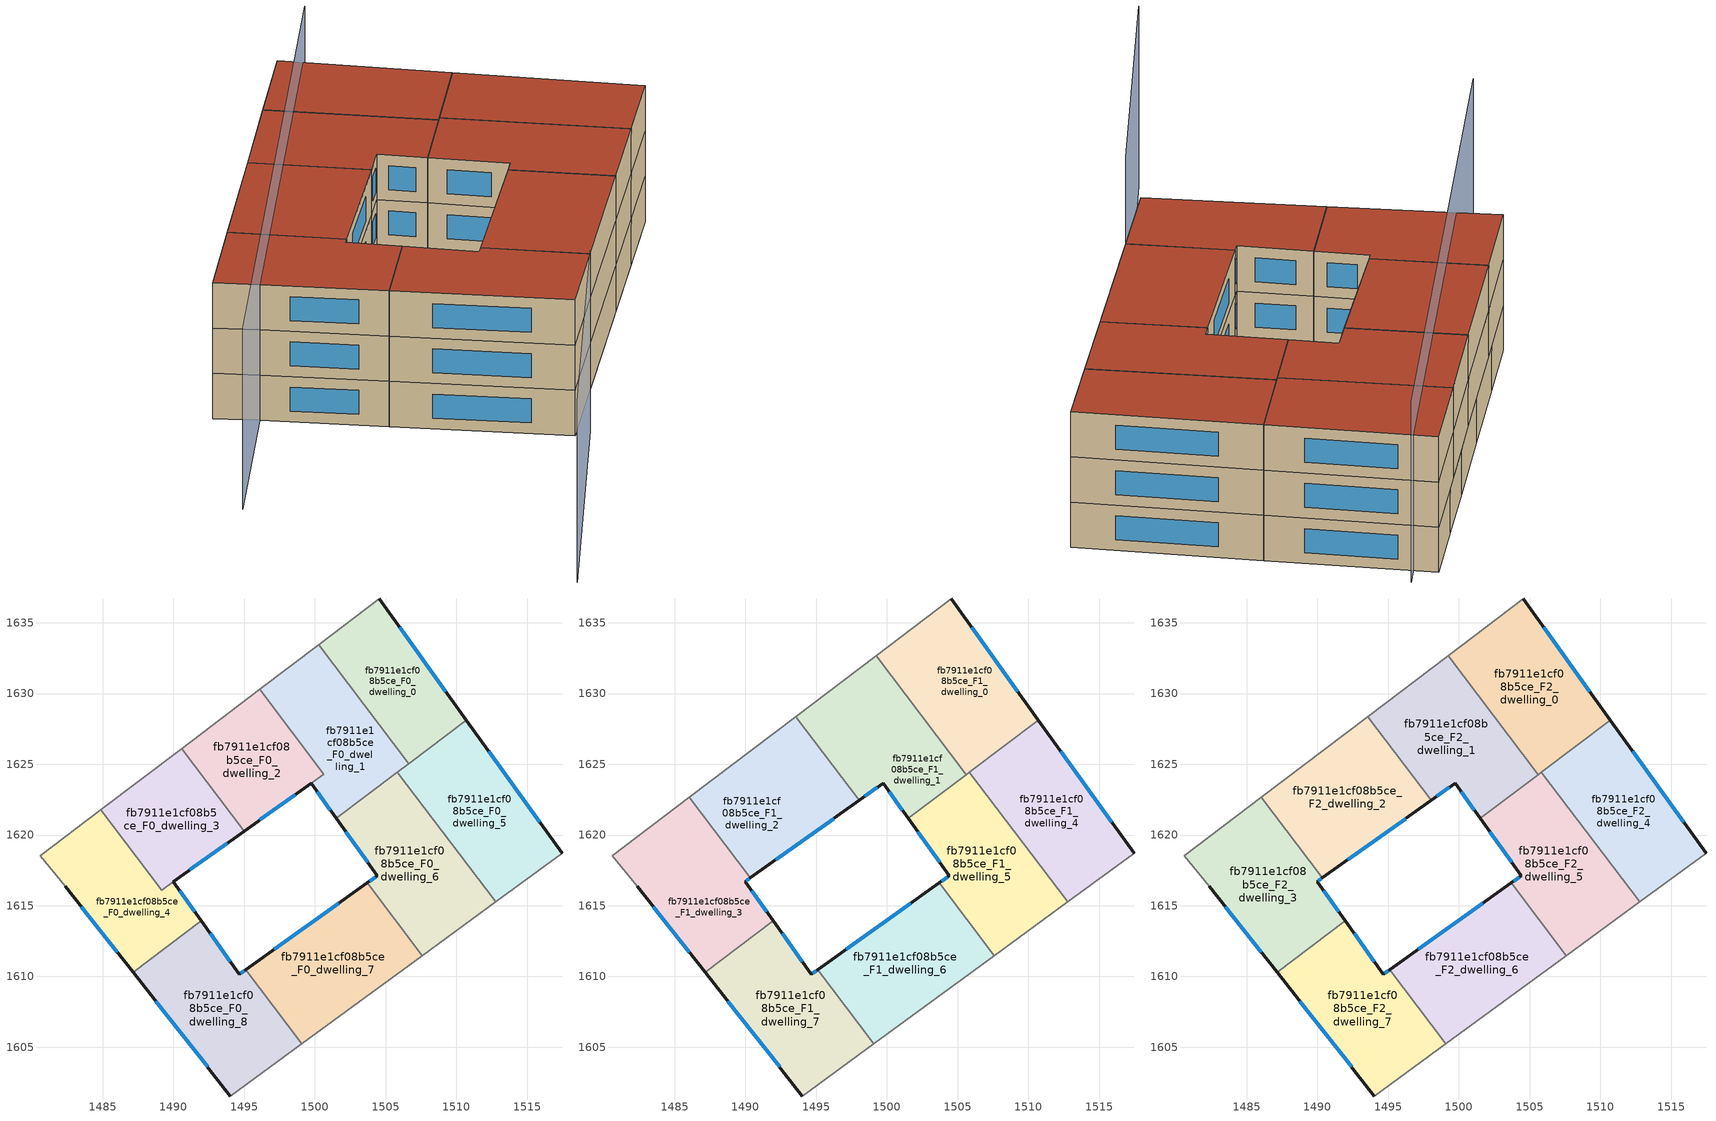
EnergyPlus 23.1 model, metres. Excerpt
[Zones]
fb7911e1cf08b5ce_F0_dwelling_0
 floor ground (EU_floor_Construction): 1504.54,1636.69 1510.7,1628.12 1506.64,1625.05 1500.27,1633.46 z0
 wall outside (EU_wall_Construction): 1510.7,1628.12 1504.54,1636.69 z0:3
 wall to fb7911e1cf08b5ce_F0_dwelling_1 (EU_wall_Construction): 1500.27,1633.46 1506.64,1625.05 z0:3
 wall adiabatic (EU_wall_Construction): 1504.54,1636.69 1500.27,1633.46 z0:3
 wall to fb7911e1cf08b5ce_F0_dwelling_5 (EU_wall_Construction): 1506.64,1625.05 1510.7,1628.12 z0:3
 window (EU_Window_Construction): 1509.25,1630.14 1505.99,1634.68 z0.7:2.3
fb7911e1cf08b5ce_F0_dwelling_1
 floor ground (EU_floor_Construction): 1500.27,1633.46 1506.64,1625.05 1501.52,1621.17 1499.73,1623.66 1500.64,1624.31 1496.11,1630.3 z0
 wall outside (EU_wall_Construction): 1499.73,1623.66 1501.52,1621.17 z0:3
 wall adiabatic (EU_wall_Construction): 1500.27,1633.46 1496.11,1630.3 z0:3
 wall to fb7911e1cf08b5ce_F0_dwelling_2 (EU_wall_Construction): 1496.11,1630.3 1500.64,1624.31 1499.73,1623.66 z0:3
 wall to fb7911e1cf08b5ce_F0_dwelling_6 (EU_wall_Construction): 1501.52,1621.17 1505.83,1624.44 z0:3
 wall to fb7911e1cf08b5ce_F0_dwelling_5 (EU_wall_Construction): 1505.83,1624.44 1506.64,1625.05 z0:3
 window (EU_Window_Construction): 1500.15,1623.07 1501.1,1621.76 z0.7:2.3
fb7911e1cf08b5ce_F0_dwelling_2
 floor ground (EU_floor_Construction): 1496.1,1630.3 1500.64,1624.31 1499.73,1623.65 1495,1620.27 1490.57,1626.12 z0
 wall outside (EU_wall_Construction): 1495,1620.27 1499.73,1623.65 z0:3
 wall adiabatic (EU_wall_Construction): 1496.1,1630.3 1490.57,1626.12 z0:3
 wall to fb7911e1cf08b5ce_F0_dwelling_3 (EU_wall_Construction): 1490.57,1626.12 1495,1620.27 z0:3
 window (EU_Window_Construction): 1496.11,1621.07 1498.62,1622.86 z0.7:2.3
fb7911e1cf08b5ce_F0_dwelling_3
 floor ground (EU_floor_Construction): 1490.57,1626.12 1495,1620.27 1489.16,1616.11 1484.86,1621.79 z0
 wall outside (EU_wall_Construction): 1489.98,1616.7 1495,1620.27 z0:3
 wall adiabatic (EU_wall_Construction): 1490.57,1626.12 1484.86,1621.79 z0:3
 wall to fb7911e1cf08b5ce_F0_dwelling_4 (EU_wall_Construction): 1484.86,1621.79 1489.16,1616.11 1489.98,1616.69 z0:3
 window (EU_Window_Construction): 1491.16,1617.54 1493.82,1619.43 z0.7:2.3
fb7911e1cf08b5ce_F0_dwelling_4
 floor ground (EU_floor_Construction): 1489.98,1616.69 1491.96,1613.94 1487.15,1610.29 1482.36,1616.37 1480.57,1618.54 1484.86,1621.79 1489.16,1616.11 z0
 wall outside (EU_wall_Construction): 1482.36,1616.37 1487.15,1610.29 / 1491.96,1613.94 1489.98,1616.69 z0:3
 wall adiabatic (EU_wall_Construction): 1484.86,1621.79 1480.57,1618.54 1482.36,1616.37 z0:3
 wall to fb7911e1cf08b5ce_F0_dwelling_8 (EU_wall_Construction): 1487.15,1610.29 1491.96,1613.94 z0:3
 window (EU_Window_Construction): 1483.49,1614.94 1486.02,1611.72 / 1491.49,1614.58 1490.44,1616.04 z0.7:2.3
fb7911e1cf08b5ce_F0_dwelling_5
 floor ground (EU_floor_Construction): 1510.7,1628.12 1517.47,1618.7 1512.78,1615.27 1505.83,1624.44 z0
 wall outside (EU_wall_Construction): 1517.47,1618.7 1510.7,1628.12 z0:3
 wall to fb7911e1cf08b5ce_F0_dwelling_6 (EU_wall_Construction): 1505.83,1624.44 1512.78,1615.27 z0:3
 wall adiabatic (EU_wall_Construction): 1512.78,1615.27 1517.47,1618.7 z0:3
 window (EU_Window_Construction): 1515.88,1620.91 1512.29,1625.91 z0.7:2.3
fb7911e1cf08b5ce_F0_dwelling_6
 floor ground (EU_floor_Construction): 1505.83,1624.44 1512.78,1615.27 1507.6,1611.48 1503.71,1616.62 1504.42,1617.13 1501.52,1621.17 z0
 wall outside (EU_wall_Construction): 1501.52,1621.17 1504.42,1617.13 1503.71,1616.62 z0:3
 wall adiabatic (EU_wall_Construction): 1507.6,1611.48 1512.78,1615.27 z0:3
 wall to fb7911e1cf08b5ce_F0_dwelling_7 (EU_wall_Construction): 1503.71,1616.62 1507.6,1611.48 z0:3
 window (EU_Window_Construction): 1504.25,1617.01 1503.87,1616.74 / 1502.2,1620.23 1503.74,1618.08 z0.7:2.3
fb7911e1cf08b5ce_F0_dwelling_7
 floor ground (EU_floor_Construction): 1503.71,1616.62 1507.6,1611.48 1499.08,1605.24 1495.11,1610.49 z0
 wall outside (EU_wall_Construction): 1503.71,1616.62 1495.11,1610.49 z0:3
 wall to fb7911e1cf08b5ce_F0_dwelling_8 (EU_wall_Construction): 1495.11,1610.49 1499.08,1605.24 z0:3
 wall adiabatic (EU_wall_Construction): 1499.08,1605.24 1507.6,1611.48 z0:3
 window (EU_Window_Construction): 1501.69,1615.18 1497.13,1611.93 z0.7:2.3
fb7911e1cf08b5ce_F0_dwelling_8
 floor ground (EU_floor_Construction): 1495.11,1610.49 1499.08,1605.24 1494.03,1601.55 1487.15,1610.29 1491.96,1613.94 1494.66,1610.17 z0
 wall outside (EU_wall_Construction): 1487.15,1610.29 1494.03,1601.55 / 1495.11,1610.49 1494.66,1610.17 1491.96,1613.94 z0:3
 wall adiabatic (EU_wall_Construction): 1494.03,1601.55 1499.08,1605.24 z0:3
 window (EU_Window_Construction): 1488.76,1608.24 1492.41,1603.6 / 1494.02,1611.05 1492.59,1613.05 / 1495,1610.41 1494.76,1610.24 z0.7:2.3
fb7911e1cf08b5ce_F1_dwelling_0
 floor to fb7911e1cf08b5ce_F0_dwelling_0 (EU_floor_Construction): 1504.54,1636.69 1510.7,1628.12 1506.64,1625.05 1500.27,1633.46 z3
 floor to fb7911e1cf08b5ce_F0_dwelling_1 (EU_floor_Construction): 1500.27,1633.46 1506.64,1625.05 1505.6,1624.26 1499.23,1632.67 z3
 wall outside (EU_wall_Construction): 1510.7,1628.12 1504.54,1636.69 z3:6
 wall to fb7911e1cf08b5ce_F1_dwelling_1 (EU_wall_Construction): 1499.23,1632.67 1505.6,1624.26 z3:6
 wall adiabatic (EU_wall_Construction): 1504.54,1636.69 1499.23,1632.67 z3:6
 wall to fb7911e1cf08b5ce_F1_dwelling_4 (EU_wall_Construction): 1505.83,1624.44 1510.7,1628.12 z3:6
 wall to fb7911e1cf08b5ce_F1_dwelling_5 (EU_wall_Construction): 1505.6,1624.26 1505.83,1624.44 z3:6
 window (EU_Window_Construction): 1509.25,1630.14 1505.99,1634.68 z3.7:5.3
fb7911e1cf08b5ce_F1_dwelling_1
 floor to fb7911e1cf08b5ce_F0_dwelling_1 (EU_floor_Construction): 1499.23,1632.67 1505.6,1624.26 1501.52,1621.17 1499.73,1623.66 1500.64,1624.31 1496.11,1630.3 z3
 floor to fb7911e1cf08b5ce_F0_dwelling_2 (EU_floor_Construction): 1496.1,1630.3 1500.64,1624.31 1499.73,1623.66 1498.03,1622.44 1493.55,1628.37 z3
 wall outside (EU_wall_Construction): 1498.03,1622.44 1499.73,1623.66 1501.52,1621.17 z3:6
 wall to fb7911e1cf08b5ce_F1_dwelling_2 (EU_wall_Construction): 1493.55,1628.37 1498.03,1622.44 z3:6
 wall adiabatic (EU_wall_Construction): 1499.23,1632.67 1493.55,1628.37 z3:6
 wall to fb7911e1cf08b5ce_F1_dwelling_5 (EU_wall_Construction): 1501.52,1621.17 1505.6,1624.26 z3:6
 window (EU_Window_Construction): 1500.15,1623.07 1501.1,1621.76 / 1498.43,1622.73 1499.34,1623.37 z3.7:5.3
fb7911e1cf08b5ce_F1_dwelling_2
 floor to fb7911e1cf08b5ce_F0_dwelling_3 (EU_floor_Construction): 1490.57,1626.12 1495,1620.27 1490.35,1616.96 1486.03,1622.67 z3
 floor to fb7911e1cf08b5ce_F0_dwelling_2 (EU_floor_Construction): 1493.55,1628.37 1498.03,1622.44 1495,1620.27 1490.57,1626.12 z3
 wall outside (EU_wall_Construction): 1490.35,1616.96 1498.03,1622.44 z3:6
 wall to fb7911e1cf08b5ce_F1_dwelling_3 (EU_wall_Construction): 1486.03,1622.67 1490.35,1616.96 z3:6
 wall adiabatic (EU_wall_Construction): 1493.55,1628.37 1486.03,1622.67 z3:6
 window (EU_Window_Construction): 1492.16,1618.25 1496.23,1621.16 z3.7:5.3
fb7911e1cf08b5ce_F1_dwelling_3
 floor to fb7911e1cf08b5ce_F0_dwelling_3 (EU_floor_Construction): 1486.03,1622.67 1490.35,1616.96 1489.98,1616.69 1489.16,1616.11 1484.86,1621.79 z3
 floor to fb7911e1cf08b5ce_F0_dwelling_4 (EU_floor_Construction): 1489.98,1616.69 1491.96,1613.94 1487.15,1610.29 1482.36,1616.37 1480.57,1618.54 1484.86,1621.79 1489.16,1616.11 z3
 wall outside (EU_wall_Construction): 1491.96,1613.94 1489.98,1616.69 1490.35,1616.96 / 1482.36,1616.37 1487.15,1610.29 z3:6
 wall to fb7911e1cf08b5ce_F1_dwelling_7 (EU_wall_Construction): 1487.15,1610.29 1491.96,1613.94 z3:6
 wall adiabatic (EU_wall_Construction): 1486.03,1622.67 1480.57,1618.54 1482.36,1616.37 z3:6
 window (EU_Window_Construction): 1490.06,1616.76 1490.27,1616.9 / 1491.49,1614.58 1490.44,1616.04 / 1483.49,1614.94 1486.02,1611.72 z3.7:5.3
fb7911e1cf08b5ce_F1_dwelling_4
 floor to fb7911e1cf08b5ce_F0_dwelling_5 (EU_floor_Construction): 1510.7,1628.12 1517.47,1618.7 1512.78,1615.27 1505.83,1624.44 z3
 wall outside (EU_wall_Construction): 1517.47,1618.7 1510.7,1628.12 z3:6
 wall to fb7911e1cf08b5ce_F1_dwelling_5 (EU_wall_Construction): 1505.83,1624.44 1512.78,1615.27 z3:6
 wall adiabatic (EU_wall_Construction): 1512.78,1615.27 1517.47,1618.7 z3:6
 window (EU_Window_Construction): 1515.88,1620.91 1512.29,1625.91 z3.7:5.3
fb7911e1cf08b5ce_F1_dwelling_5
 floor to fb7911e1cf08b5ce_F0_dwelling_6 (EU_floor_Construction): 1505.83,1624.44 1512.78,1615.27 1507.6,1611.48 1503.71,1616.62 1504.42,1617.13 1501.52,1621.17 z3
 wall outside (EU_wall_Construction): 1501.52,1621.17 1504.42,1617.13 1503.71,1616.62 z3:6
 wall adiabatic (EU_wall_Construction): 1507.6,1611.48 1512.78,1615.27 z3:6
 wall to fb7911e1cf08b5ce_F1_dwelling_6 (EU_wall_Construction): 1503.71,1616.62 1507.6,1611.48 z3:6
 window (EU_Window_Construction): 1504.25,1617.01 1503.87,1616.74 / 1502.2,1620.23 1503.74,1618.08 z3.7:5.3
fb7911e1cf08b5ce_F1_dwelling_6
 floor to fb7911e1cf08b5ce_F0_dwelling_7 (EU_floor_Construction): 1503.71,1616.62 1507.6,1611.48 1499.08,1605.24 1495.11,1610.49 z3
 wall outside (EU_wall_Construction): 1503.71,1616.62 1495.11,1610.49 z3:6
 wall to fb7911e1cf08b5ce_F1_dwelling_7 (EU_wall_Construction): 1495.11,1610.49 1499.08,1605.24 z3:6
 wall adiabatic (EU_wall_Construction): 1499.08,1605.24 1507.6,1611.48 z3:6
 window (EU_Window_Construction): 1501.69,1615.18 1497.13,1611.93 z3.7:5.3
fb7911e1cf08b5ce_F1_dwelling_7
 floor to fb7911e1cf08b5ce_F0_dwelling_8 (EU_floor_Construction): 1495.11,1610.49 1499.08,1605.24 1494.03,1601.55 1487.15,1610.29 1491.96,1613.94 1494.66,1610.17 z3
 wall outside (EU_wall_Construction): 1487.15,1610.29 1494.03,1601.55 / 1495.11,1610.49 1494.66,1610.17 1491.96,1613.94 z3:6
 wall adiabatic (EU_wall_Construction): 1494.03,1601.55 1499.08,1605.24 z3:6
 window (EU_Window_Construction): 1488.76,1608.24 1492.41,1603.6 / 1494.02,1611.05 1492.59,1613.05 / 1495,1610.41 1494.76,1610.24 z3.7:5.3
fb7911e1cf08b5ce_F2_dwelling_0
 floor to fb7911e1cf08b5ce_F1_dwelling_0 (EU_floor_Construction): 1504.54,1636.69 1510.7,1628.12 1505.6,1624.26 1499.23,1632.67 z6
 wall outside (EU_wall_Construction): 1510.7,1628.12 1504.54,1636.69 z6:9
 wall to fb7911e1cf08b5ce_F2_dwelling_1 (EU_wall_Construction): 1499.23,1632.67 1505.6,1624.26 z6:9
 wall adiabatic (EU_wall_Construction): 1504.54,1636.69 1499.23,1632.67 z6:9
 wall to fb7911e1cf08b5ce_F2_dwelling_4 (EU_wall_Construction): 1505.83,1624.44 1510.7,1628.12 z6:9
 wall to fb7911e1cf08b5ce_F2_dwelling_5 (EU_wall_Construction): 1505.6,1624.26 1505.83,1624.44 z6:9
 window (EU_Window_Construction): 1509.25,1630.14 1505.99,1634.68 z6.7:8.3
 roof outside (EU_roof_Construction): 1510.7,1628.12 1504.54,1636.69 1499.23,1632.67 1505.6,1624.26 z9
fb7911e1cf08b5ce_F2_dwelling_1
 floor to fb7911e1cf08b5ce_F1_dwelling_1 (EU_floor_Construction): 1499.23,1632.67 1505.6,1624.26 1501.52,1621.17 1499.73,1623.66 1498.03,1622.44 1493.55,1628.37 z6
 wall outside (EU_wall_Construction): 1498.03,1622.44 1499.73,1623.66 1501.52,1621.17 z6:9
 wall to fb7911e1cf08b5ce_F2_dwelling_2 (EU_wall_Construction): 1493.55,1628.37 1498.03,1622.44 z6:9
 wall adiabatic (EU_wall_Construction): 1499.23,1632.67 1493.55,1628.37 z6:9
 wall to fb7911e1cf08b5ce_F2_dwelling_5 (EU_wall_Construction): 1501.52,1621.17 1505.6,1624.26 z6:9
 window (EU_Window_Construction): 1500.15,1623.07 1501.1,1621.76 / 1498.43,1622.73 1499.34,1623.37 z6.7:8.3
 roof outside (EU_roof_Construction): 1505.6,1624.26 1499.23,1632.67 1493.55,1628.37 1498.03,1622.44 1499.73,1623.66 1501.52,1621.17 z9
fb7911e1cf08b5ce_F2_dwelling_2
 floor to fb7911e1cf08b5ce_F1_dwelling_2 (EU_floor_Construction): 1493.55,1628.37 1498.03,1622.44 1490.35,1616.96 1486.03,1622.67 z6
 wall outside (EU_wall_Construction): 1490.35,1616.96 1498.03,1622.44 z6:9
 wall to fb7911e1cf08b5ce_F2_dwelling_3 (EU_wall_Construction): 1486.03,1622.67 1490.35,1616.96 z6:9
 wall adiabatic (EU_wall_Construction): 1493.55,1628.37 1486.03,1622.67 z6:9
 window (EU_Window_Construction): 1492.16,1618.25 1496.23,1621.16 z6.7:8.3
 roof outside (EU_roof_Construction): 1498.03,1622.44 1493.55,1628.37 1486.03,1622.67 1490.35,1616.96 z9
fb7911e1cf08b5ce_F2_dwelling_3
 floor to fb7911e1cf08b5ce_F1_dwelling_3 (EU_floor_Construction): 1486.03,1622.67 1490.35,1616.96 1489.98,1616.69 1491.96,1613.94 1487.15,1610.29 1482.36,1616.37 1480.57,1618.54 z6
 wall outside (EU_wall_Construction): 1491.96,1613.94 1489.98,1616.69 1490.35,1616.96 / 1482.36,1616.37 1487.15,1610.29 z6:9
 wall to fb7911e1cf08b5ce_F2_dwelling_7 (EU_wall_Construction): 1487.15,1610.29 1491.96,1613.94 z6:9
 wall adiabatic (EU_wall_Construction): 1486.03,1622.67 1480.57,1618.54 1482.36,1616.37 z6:9
 window (EU_Window_Construction): 1490.06,1616.76 1490.27,1616.9 / 1491.49,1614.58 1490.44,1616.04 / 1483.49,1614.94 1486.02,1611.72 z6.7:8.3
 roof outside (EU_roof_Construction): 1491.96,1613.94 1489.98,1616.69 1490.35,1616.96 1486.03,1622.67 1480.57,1618.54 1482.36,1616.37 1487.15,1610.29 z9
fb7911e1cf08b5ce_F2_dwelling_4
 floor to fb7911e1cf08b5ce_F1_dwelling_4 (EU_floor_Construction): 1510.7,1628.12 1517.47,1618.7 1512.78,1615.27 1505.83,1624.44 z6
 wall outside (EU_wall_Construction): 1517.47,1618.7 1510.7,1628.12 z6:9
 wall to fb7911e1cf08b5ce_F2_dwelling_5 (EU_wall_Construction): 1505.83,1624.44 1512.78,1615.27 z6:9
 wall adiabatic (EU_wall_Construction): 1512.78,1615.27 1517.47,1618.7 z6:9
 window (EU_Window_Construction): 1515.88,1620.91 1512.29,1625.91 z6.7:8.3
 roof outside (EU_roof_Construction): 1517.47,1618.7 1510.7,1628.12 1505.83,1624.44 1512.78,1615.27 z9
fb7911e1cf08b5ce_F2_dwelling_5
 floor to fb7911e1cf08b5ce_F1_dwelling_5 (EU_floor_Construction): 1505.83,1624.44 1512.78,1615.27 1507.6,1611.48 1503.71,1616.62 1504.42,1617.13 1501.52,1621.17 z6
 wall outside (EU_wall_Construction): 1501.52,1621.17 1504.42,1617.13 1503.71,1616.62 z6:9
 wall adiabatic (EU_wall_Construction): 1507.6,1611.48 1512.78,1615.27 z6:9
 wall to fb7911e1cf08b5ce_F2_dwelling_6 (EU_wall_Construction): 1503.71,1616.62 1507.6,1611.48 z6:9
 window (EU_Window_Construction): 1504.25,1617.01 1503.87,1616.74 / 1502.2,1620.23 1503.74,1618.08 z6.7:8.3
 roof outside (EU_roof_Construction): 1512.78,1615.27 1505.83,1624.44 1501.52,1621.17 1504.42,1617.13 1503.71,1616.62 1507.6,1611.48 z9
fb7911e1cf08b5ce_F2_dwelling_6
 floor to fb7911e1cf08b5ce_F1_dwelling_6 (EU_floor_Construction): 1503.71,1616.62 1507.6,1611.48 1499.08,1605.24 1495.11,1610.49 z6
 wall outside (EU_wall_Construction): 1503.71,1616.62 1495.11,1610.49 z6:9
 wall to fb7911e1cf08b5ce_F2_dwelling_7 (EU_wall_Construction): 1495.11,1610.49 1499.08,1605.24 z6:9
 wall adiabatic (EU_wall_Construction): 1499.08,1605.24 1507.6,1611.48 z6:9
 window (EU_Window_Construction): 1501.69,1615.18 1497.13,1611.93 z6.7:8.3
 roof outside (EU_roof_Construction): 1507.6,1611.48 1503.71,1616.62 1495.11,1610.49 1499.08,1605.24 z9
fb7911e1cf08b5ce_F2_dwelling_7
 floor to fb7911e1cf08b5ce_F1_dwelling_7 (EU_floor_Construction): 1495.11,1610.49 1499.08,1605.24 1494.03,1601.55 1487.15,1610.29 1491.96,1613.94 1494.66,1610.17 z6
 wall outside (EU_wall_Construction): 1487.15,1610.29 1494.03,1601.55 / 1495.11,1610.49 1494.66,1610.17 1491.96,1613.94 z6:9
 wall adiabatic (EU_wall_Construction): 1494.03,1601.55 1499.08,1605.24 z6:9
 window (EU_Window_Construction): 1488.76,1608.24 1492.41,1603.6 / 1494.02,1611.05 1492.59,1613.05 / 1495,1610.41 1494.76,1610.24 z6.7:8.3
 roof outside (EU_roof_Construction): 1499.08,1605.24 1495.11,1610.49 1494.66,1610.17 1491.96,1613.94 1487.15,1610.29 1494.03,1601.55 z9
shading: 1494.03,1601.55 1517.47,1618.7 z0:9; 1480.08,1587.68 1495.09,1601.32 / 1506.61,1636.41 1473.13,1608.74 z0:12
[Building]
EU S2 Campaign: North Axis=0; Terrain=City; Solar Distribution=FullExterior
[Site:Location]
Budapest.Ferenc.Liszt.Intl.AP: Latitude=47.437; Longitude=19.256; Time Zone=1; Elevation=185
[SizingPeriod:WeatherFileDays]
AnnualSizingPeriod: Begin Month=1; Begin Day of Month=1; End Month=12; End Day of Month=31; Day of Week for Start Day=Monday; Use Weather File Daylight Saving Period=No; Use Weather File Rain and Snow Indicators=No
[MATERIAL]
EU_InternalMass_Material: Roughness=MediumRough; Thickness=0.1; Conductivity=1; Density=1800; Specific Heat=900; Thermal Absorptance=0.9; Solar Absorptance=0.7; Visible Absorptance=0.7
[MATERIAL:NOMASS] Roughness=MediumRough; Thermal Absorptance=0.9; Solar Absorptance=0.7; Visible Absorptance=0.7
Name | Thermal Resistance
EU_wall_NoMass | 0.832559
EU_roof_NoMass | 1.39638
EU_floor_NoMass | 0.872794
[WINDOWMATERIAL:SIMPLEGLAZINGSYSTEM]
EU_Window_SimpleGlazing: UFactor=2.79869; Solar Heat Gain Coefficient=0.75; Visible Transmittance=0.75
[CONSTRUCTION]
EU_wall_Construction: EU_wall_NoMass
EU_roof_Construction: EU_roof_NoMass
EU_floor_Construction: EU_floor_NoMass
EU_Window_Construction: EU_Window_SimpleGlazing
EU_InternalMass_Construction: EU_InternalMass_Material
[ZONE] Type=1; Multiplier=1; Ceiling Height=autocalculate; Floor Area=autocalculate; Part of Total Floor Area=Yes
Name | Volume
fb7911e1cf08b5ce_F0_dwelling_0 | 165.229
fb7911e1cf08b5ce_F1_dwelling_0; fb7911e1cf08b5ce_F2_dwelling_0 | 206.504
fb7911e1cf08b5ce_F0_dwelling_1 | 175.878
fb7911e1cf08b5ce_F1_dwelling_1; fb7911e1cf08b5ce_F2_dwelling_1 | 206.54
fb7911e1cf08b5ce_F0_dwelling_2 | 154.485
fb7911e1cf08b5ce_F1_dwelling_2; fb7911e1cf08b5ce_F2_dwelling_2 | 206.527
fb7911e1cf08b5ce_F0_dwelling_3 | 155.391
fb7911e1cf08b5ce_F1_dwelling_3; fb7911e1cf08b5ce_F2_dwelling_3 | 206.535
fb7911e1cf08b5ce_F0_dwelling_4 | 175.051
fb7911e1cf08b5ce_F1_dwelling_4; fb7911e1cf08b5ce_F2_dwelling_4; fb7911e1cf08b5ce_F0_dwelling_5 | 206.525
fb7911e1cf08b5ce_F1_dwelling_5; fb7911e1cf08b5ce_F2_dwelling_5; fb7911e1cf08b5ce_F0_dwelling_6 | 206.508
fb7911e1cf08b5ce_F1_dwelling_6; fb7911e1cf08b5ce_F2_dwelling_6; fb7911e1cf08b5ce_F0_dwelling_7 | 206.519
fb7911e1cf08b5ce_F1_dwelling_7; fb7911e1cf08b5ce_F2_dwelling_7; fb7911e1cf08b5ce_F0_dwelling_8 | 206.509
[INTERNALMASS] Construction=EU_InternalMass_Construction
Name | Zone or ZoneList | Surface Area
fb7911e1cf08b5ce_F0_dwelling_0_EU_InternalMass | fb7911e1cf08b5ce_F0_dwelling_0 | 55.0762
fb7911e1cf08b5ce_F0_dwelling_1_EU_InternalMass | fb7911e1cf08b5ce_F0_dwelling_1 | 58.6437
fb7911e1cf08b5ce_F0_dwelling_2_EU_InternalMass | fb7911e1cf08b5ce_F0_dwelling_2 | 51.4924
fb7911e1cf08b5ce_F0_dwelling_3_EU_InternalMass | fb7911e1cf08b5ce_F0_dwelling_3 | 51.7936
fb7911e1cf08b5ce_F0_dwelling_4_EU_InternalMass | fb7911e1cf08b5ce_F0_dwelling_4 | 58.3498
fb7911e1cf08b5ce_F0_dwelling_5_EU_InternalMass | fb7911e1cf08b5ce_F0_dwelling_5 | 68.8416
fb7911e1cf08b5ce_F0_dwelling_6_EU_InternalMass | fb7911e1cf08b5ce_F0_dwelling_6 | 68.836
fb7911e1cf08b5ce_F0_dwelling_7_EU_InternalMass | fb7911e1cf08b5ce_F0_dwelling_7 | 68.8397
fb7911e1cf08b5ce_F0_dwelling_8_EU_InternalMass | fb7911e1cf08b5ce_F0_dwelling_8 | 68.8364
fb7911e1cf08b5ce_F1_dwelling_0_EU_InternalMass | fb7911e1cf08b5ce_F1_dwelling_0 | 68.8346
fb7911e1cf08b5ce_F1_dwelling_1_EU_InternalMass | fb7911e1cf08b5ce_F1_dwelling_1 | 68.8468
fb7911e1cf08b5ce_F1_dwelling_2_EU_InternalMass | fb7911e1cf08b5ce_F1_dwelling_2 | 68.8424
fb7911e1cf08b5ce_F1_dwelling_3_EU_InternalMass | fb7911e1cf08b5ce_F1_dwelling_3 | 68.8448
fb7911e1cf08b5ce_F1_dwelling_4_EU_InternalMass | fb7911e1cf08b5ce_F1_dwelling_4 | 68.8416
fb7911e1cf08b5ce_F1_dwelling_5_EU_InternalMass | fb7911e1cf08b5ce_F1_dwelling_5 | 68.836
fb7911e1cf08b5ce_F1_dwelling_6_EU_InternalMass | fb7911e1cf08b5ce_F1_dwelling_6 | 68.8397
fb7911e1cf08b5ce_F1_dwelling_7_EU_InternalMass | fb7911e1cf08b5ce_F1_dwelling_7 | 68.8364
fb7911e1cf08b5ce_F2_dwelling_0_EU_InternalMass | fb7911e1cf08b5ce_F2_dwelling_0 | 68.8346
fb7911e1cf08b5ce_F2_dwelling_1_EU_InternalMass | fb7911e1cf08b5ce_F2_dwelling_1 | 68.8468
fb7911e1cf08b5ce_F2_dwelling_2_EU_InternalMass | fb7911e1cf08b5ce_F2_dwelling_2 | 68.8424
fb7911e1cf08b5ce_F2_dwelling_3_EU_InternalMass | fb7911e1cf08b5ce_F2_dwelling_3 | 68.8448
fb7911e1cf08b5ce_F2_dwelling_4_EU_InternalMass | fb7911e1cf08b5ce_F2_dwelling_4 | 68.8416
fb7911e1cf08b5ce_F2_dwelling_5_EU_InternalMass | fb7911e1cf08b5ce_F2_dwelling_5 | 68.836
fb7911e1cf08b5ce_F2_dwelling_6_EU_InternalMass | fb7911e1cf08b5ce_F2_dwelling_6 | 68.8397
fb7911e1cf08b5ce_F2_dwelling_7_EU_InternalMass | fb7911e1cf08b5ce_F2_dwelling_7 | 68.8364
[OTHEREQUIPMENT] Fuel Type=Electricity; Design Level Calculation Method=Watts/Area; Power per Zone Floor Area=1; Fraction Latent=0; Fraction Radiant=0; Fraction Lost=0; Carbon Dioxide Generation Rate=0; EndUse Subcategory=EU_Step8_InternalGains
Name | Zone or ZoneList or Space or SpaceList | Schedule
EU_Step8_InternalGain_fb7911e1cf08b5ce_F0_dwelling_0_f000 | fb7911e1cf08b5ce_F0_dwelling_0 | EU_Step8_GainSchedule_fb7911e1cf08b5ce_F0_dwelling_0_f000
EU_Step8_InternalGain_fb7911e1cf08b5ce_F0_dwelling_1_f000 | fb7911e1cf08b5ce_F0_dwelling_1 | EU_Step8_GainSchedule_fb7911e1cf08b5ce_F0_dwelling_1_f000
EU_Step8_InternalGain_fb7911e1cf08b5ce_F0_dwelling_2_f000 | fb7911e1cf08b5ce_F0_dwelling_2 | EU_Step8_GainSchedule_fb7911e1cf08b5ce_F0_dwelling_2_f000
EU_Step8_InternalGain_fb7911e1cf08b5ce_F0_dwelling_3_f000 | fb7911e1cf08b5ce_F0_dwelling_3 | EU_Step8_GainSchedule_fb7911e1cf08b5ce_F0_dwelling_3_f000
EU_Step8_InternalGain_fb7911e1cf08b5ce_F0_dwelling_4_f000 | fb7911e1cf08b5ce_F0_dwelling_4 | EU_Step8_GainSchedule_fb7911e1cf08b5ce_F0_dwelling_4_f000
EU_Step8_InternalGain_fb7911e1cf08b5ce_F0_dwelling_5_f000 | fb7911e1cf08b5ce_F0_dwelling_5 | EU_Step8_GainSchedule_fb7911e1cf08b5ce_F0_dwelling_5_f000
EU_Step8_InternalGain_fb7911e1cf08b5ce_F0_dwelling_6_f000 | fb7911e1cf08b5ce_F0_dwelling_6 | EU_Step8_GainSchedule_fb7911e1cf08b5ce_F0_dwelling_6_f000
EU_Step8_InternalGain_fb7911e1cf08b5ce_F0_dwelling_7_f000 | fb7911e1cf08b5ce_F0_dwelling_7 | EU_Step8_GainSchedule_fb7911e1cf08b5ce_F0_dwelling_7_f000
EU_Step8_InternalGain_fb7911e1cf08b5ce_F0_dwelling_8_f000 | fb7911e1cf08b5ce_F0_dwelling_8 | EU_Step8_GainSchedule_fb7911e1cf08b5ce_F0_dwelling_8_f000
EU_Step8_InternalGain_fb7911e1cf08b5ce_F1_dwelling_0_f000 | fb7911e1cf08b5ce_F1_dwelling_0 | EU_Step8_GainSchedule_fb7911e1cf08b5ce_F1_dwelling_0_f000
EU_Step8_InternalGain_fb7911e1cf08b5ce_F1_dwelling_1_f000 | fb7911e1cf08b5ce_F1_dwelling_1 | EU_Step8_GainSchedule_fb7911e1cf08b5ce_F1_dwelling_1_f000
EU_Step8_InternalGain_fb7911e1cf08b5ce_F1_dwelling_2_f000 | fb7911e1cf08b5ce_F1_dwelling_2 | EU_Step8_GainSchedule_fb7911e1cf08b5ce_F1_dwelling_2_f000
EU_Step8_InternalGain_fb7911e1cf08b5ce_F1_dwelling_3_f000 | fb7911e1cf08b5ce_F1_dwelling_3 | EU_Step8_GainSchedule_fb7911e1cf08b5ce_F1_dwelling_3_f000
EU_Step8_InternalGain_fb7911e1cf08b5ce_F1_dwelling_4_f000 | fb7911e1cf08b5ce_F1_dwelling_4 | EU_Step8_GainSchedule_fb7911e1cf08b5ce_F1_dwelling_4_f000
EU_Step8_InternalGain_fb7911e1cf08b5ce_F1_dwelling_5_f000 | fb7911e1cf08b5ce_F1_dwelling_5 | EU_Step8_GainSchedule_fb7911e1cf08b5ce_F1_dwelling_5_f000
EU_Step8_InternalGain_fb7911e1cf08b5ce_F1_dwelling_6_f000 | fb7911e1cf08b5ce_F1_dwelling_6 | EU_Step8_GainSchedule_fb7911e1cf08b5ce_F1_dwelling_6_f000
EU_Step8_InternalGain_fb7911e1cf08b5ce_F1_dwelling_7_f000 | fb7911e1cf08b5ce_F1_dwelling_7 | EU_Step8_GainSchedule_fb7911e1cf08b5ce_F1_dwelling_7_f000
EU_Step8_InternalGain_fb7911e1cf08b5ce_F2_dwelling_0_f000 | fb7911e1cf08b5ce_F2_dwelling_0 | EU_Step8_GainSchedule_fb7911e1cf08b5ce_F2_dwelling_0_f000
EU_Step8_InternalGain_fb7911e1cf08b5ce_F2_dwelling_1_f000 | fb7911e1cf08b5ce_F2_dwelling_1 | EU_Step8_GainSchedule_fb7911e1cf08b5ce_F2_dwelling_1_f000
EU_Step8_InternalGain_fb7911e1cf08b5ce_F2_dwelling_2_f000 | fb7911e1cf08b5ce_F2_dwelling_2 | EU_Step8_GainSchedule_fb7911e1cf08b5ce_F2_dwelling_2_f000
EU_Step8_InternalGain_fb7911e1cf08b5ce_F2_dwelling_3_f000 | fb7911e1cf08b5ce_F2_dwelling_3 | EU_Step8_GainSchedule_fb7911e1cf08b5ce_F2_dwelling_3_f000
EU_Step8_InternalGain_fb7911e1cf08b5ce_F2_dwelling_4_f000 | fb7911e1cf08b5ce_F2_dwelling_4 | EU_Step8_GainSchedule_fb7911e1cf08b5ce_F2_dwelling_4_f000
EU_Step8_InternalGain_fb7911e1cf08b5ce_F2_dwelling_5_f000 | fb7911e1cf08b5ce_F2_dwelling_5 | EU_Step8_GainSchedule_fb7911e1cf08b5ce_F2_dwelling_5_f000
EU_Step8_InternalGain_fb7911e1cf08b5ce_F2_dwelling_6_f000 | fb7911e1cf08b5ce_F2_dwelling_6 | EU_Step8_GainSchedule_fb7911e1cf08b5ce_F2_dwelling_6_f000
EU_Step8_InternalGain_fb7911e1cf08b5ce_F2_dwelling_7_f000 | fb7911e1cf08b5ce_F2_dwelling_7 | EU_Step8_GainSchedule_fb7911e1cf08b5ce_F2_dwelling_7_f000
[ZONEVENTILATION:DESIGNFLOWRATE] Schedule=EU_AlwaysOn; Design Flow Rate Calculation Method=AirChanges/Hour; Air Changes per Hour=0.475469; Ventilation Type=Natural; Fan Pressure Rise=0; Fan Total Efficiency=1; Constant Term Coefficient=1; Temperature Term Coefficient=0; Velocity Term Coefficient=0; Velocity Squared Term Coefficient=0; Minimum Indoor Temperature=-100; Maximum Indoor Temperature=100; Delta Temperature=-100; Minimum Outdoor Temperature=-100; Maximum Outdoor Temperature=100; Maximum Wind Speed=40
Name | Zone or ZoneList or Space or SpaceList
EU_ConstantAir_fb7911e1cf08b5ce_F0_dwelling_0 | fb7911e1cf08b5ce_F0_dwelling_0
EU_ConstantAir_fb7911e1cf08b5ce_F0_dwelling_1 | fb7911e1cf08b5ce_F0_dwelling_1
EU_ConstantAir_fb7911e1cf08b5ce_F0_dwelling_2 | fb7911e1cf08b5ce_F0_dwelling_2
EU_ConstantAir_fb7911e1cf08b5ce_F0_dwelling_3 | fb7911e1cf08b5ce_F0_dwelling_3
EU_ConstantAir_fb7911e1cf08b5ce_F0_dwelling_4 | fb7911e1cf08b5ce_F0_dwelling_4
EU_ConstantAir_fb7911e1cf08b5ce_F0_dwelling_5 | fb7911e1cf08b5ce_F0_dwelling_5
EU_ConstantAir_fb7911e1cf08b5ce_F0_dwelling_6 | fb7911e1cf08b5ce_F0_dwelling_6
EU_ConstantAir_fb7911e1cf08b5ce_F0_dwelling_7 | fb7911e1cf08b5ce_F0_dwelling_7
EU_ConstantAir_fb7911e1cf08b5ce_F0_dwelling_8 | fb7911e1cf08b5ce_F0_dwelling_8
EU_ConstantAir_fb7911e1cf08b5ce_F1_dwelling_0 | fb7911e1cf08b5ce_F1_dwelling_0
EU_ConstantAir_fb7911e1cf08b5ce_F1_dwelling_1 | fb7911e1cf08b5ce_F1_dwelling_1
EU_ConstantAir_fb7911e1cf08b5ce_F1_dwelling_2 | fb7911e1cf08b5ce_F1_dwelling_2
EU_ConstantAir_fb7911e1cf08b5ce_F1_dwelling_3 | fb7911e1cf08b5ce_F1_dwelling_3
EU_ConstantAir_fb7911e1cf08b5ce_F1_dwelling_4 | fb7911e1cf08b5ce_F1_dwelling_4
EU_ConstantAir_fb7911e1cf08b5ce_F1_dwelling_5 | fb7911e1cf08b5ce_F1_dwelling_5
EU_ConstantAir_fb7911e1cf08b5ce_F1_dwelling_6 | fb7911e1cf08b5ce_F1_dwelling_6
EU_ConstantAir_fb7911e1cf08b5ce_F1_dwelling_7 | fb7911e1cf08b5ce_F1_dwelling_7
EU_ConstantAir_fb7911e1cf08b5ce_F2_dwelling_0 | fb7911e1cf08b5ce_F2_dwelling_0
EU_ConstantAir_fb7911e1cf08b5ce_F2_dwelling_1 | fb7911e1cf08b5ce_F2_dwelling_1
EU_ConstantAir_fb7911e1cf08b5ce_F2_dwelling_2 | fb7911e1cf08b5ce_F2_dwelling_2
EU_ConstantAir_fb7911e1cf08b5ce_F2_dwelling_3 | fb7911e1cf08b5ce_F2_dwelling_3
EU_ConstantAir_fb7911e1cf08b5ce_F2_dwelling_4 | fb7911e1cf08b5ce_F2_dwelling_4
EU_ConstantAir_fb7911e1cf08b5ce_F2_dwelling_5 | fb7911e1cf08b5ce_F2_dwelling_5
EU_ConstantAir_fb7911e1cf08b5ce_F2_dwelling_6 | fb7911e1cf08b5ce_F2_dwelling_6
EU_ConstantAir_fb7911e1cf08b5ce_F2_dwelling_7 | fb7911e1cf08b5ce_F2_dwelling_7
[HVACTEMPLATE:THERMOSTAT] Constant Heating Setpoint=20; Constant Cooling Setpoint=50
EU_HeatOnly_fb7911e1cf08b5ce_F0_dwelling_0; EU_HeatOnly_fb7911e1cf08b5ce_F0_dwelling_1; EU_HeatOnly_fb7911e1cf08b5ce_F0_dwelling_2; EU_HeatOnly_fb7911e1cf08b5ce_F0_dwelling_3; EU_HeatOnly_fb7911e1cf08b5ce_F0_dwelling_4; EU_HeatOnly_fb7911e1cf08b5ce_F0_dwelling_5; EU_HeatOnly_fb7911e1cf08b5ce_F0_dwelling_6; EU_HeatOnly_fb7911e1cf08b5ce_F0_dwelling_7; EU_HeatOnly_fb7911e1cf08b5ce_F0_dwelling_8; EU_HeatOnly_fb7911e1cf08b5ce_F1_dwelling_0; EU_HeatOnly_fb7911e1cf08b5ce_F1_dwelling_1; EU_HeatOnly_fb7911e1cf08b5ce_F1_dwelling_2; EU_HeatOnly_fb7911e1cf08b5ce_F1_dwelling_3; EU_HeatOnly_fb7911e1cf08b5ce_F1_dwelling_4; EU_HeatOnly_fb7911e1cf08b5ce_F1_dwelling_5; EU_HeatOnly_fb7911e1cf08b5ce_F1_dwelling_6; EU_HeatOnly_fb7911e1cf08b5ce_F1_dwelling_7; EU_HeatOnly_fb7911e1cf08b5ce_F2_dwelling_0; EU_HeatOnly_fb7911e1cf08b5ce_F2_dwelling_1; EU_HeatOnly_fb7911e1cf08b5ce_F2_dwelling_2; EU_HeatOnly_fb7911e1cf08b5ce_F2_dwelling_3; EU_HeatOnly_fb7911e1cf08b5ce_F2_dwelling_4; EU_HeatOnly_fb7911e1cf08b5ce_F2_dwelling_5; EU_HeatOnly_fb7911e1cf08b5ce_F2_dwelling_6; EU_HeatOnly_fb7911e1cf08b5ce_F2_dwelling_7
[HVACTEMPLATE:ZONE:IDEALLOADSAIRSYSTEM] System Availability Schedule=EU_AlwaysOn; Maximum Heating Supply Air Temperature=50; Minimum Cooling Supply Air Temperature=13; Maximum Heating Supply Air Humidity Ratio=0.0156; Minimum Cooling Supply Air Humidity Ratio=0.0077; Heating Limit=NoLimit; Cooling Limit=NoLimit; Heating Availability Schedule=EU_AlwaysOn; Cooling Availability Schedule=EU_CoolingOff; Dehumidification Control Type=ConstantSensibleHeatRatio; Cooling Sensible Heat Ratio=0.7; Dehumidification Setpoint=60; Humidification Control Type=None; Humidification Setpoint=30; Outdoor Air Method=None; Outdoor Air Flow Rate per Person=0.00944; Outdoor Air Flow Rate per Zone Floor Area=0; Outdoor Air Flow Rate per Zone=0; Demand Controlled Ventilation Type=None; Outdoor Air Economizer Type=NoEconomizer; Heat Recovery Type=None; Sensible Heat Recovery Effectiveness=0.7; Latent Heat Recovery Effectiveness=0.65
Name | Template Thermostat
fb7911e1cf08b5ce_F0_dwelling_0 | EU_HeatOnly_fb7911e1cf08b5ce_F0_dwelling_0
fb7911e1cf08b5ce_F0_dwelling_1 | EU_HeatOnly_fb7911e1cf08b5ce_F0_dwelling_1
fb7911e1cf08b5ce_F0_dwelling_2 | EU_HeatOnly_fb7911e1cf08b5ce_F0_dwelling_2
fb7911e1cf08b5ce_F0_dwelling_3 | EU_HeatOnly_fb7911e1cf08b5ce_F0_dwelling_3
fb7911e1cf08b5ce_F0_dwelling_4 | EU_HeatOnly_fb7911e1cf08b5ce_F0_dwelling_4
fb7911e1cf08b5ce_F0_dwelling_5 | EU_HeatOnly_fb7911e1cf08b5ce_F0_dwelling_5
fb7911e1cf08b5ce_F0_dwelling_6 | EU_HeatOnly_fb7911e1cf08b5ce_F0_dwelling_6
fb7911e1cf08b5ce_F0_dwelling_7 | EU_HeatOnly_fb7911e1cf08b5ce_F0_dwelling_7
fb7911e1cf08b5ce_F0_dwelling_8 | EU_HeatOnly_fb7911e1cf08b5ce_F0_dwelling_8
fb7911e1cf08b5ce_F1_dwelling_0 | EU_HeatOnly_fb7911e1cf08b5ce_F1_dwelling_0
fb7911e1cf08b5ce_F1_dwelling_1 | EU_HeatOnly_fb7911e1cf08b5ce_F1_dwelling_1
fb7911e1cf08b5ce_F1_dwelling_2 | EU_HeatOnly_fb7911e1cf08b5ce_F1_dwelling_2
fb7911e1cf08b5ce_F1_dwelling_3 | EU_HeatOnly_fb7911e1cf08b5ce_F1_dwelling_3
fb7911e1cf08b5ce_F1_dwelling_4 | EU_HeatOnly_fb7911e1cf08b5ce_F1_dwelling_4
fb7911e1cf08b5ce_F1_dwelling_5 | EU_HeatOnly_fb7911e1cf08b5ce_F1_dwelling_5
fb7911e1cf08b5ce_F1_dwelling_6 | EU_HeatOnly_fb7911e1cf08b5ce_F1_dwelling_6
fb7911e1cf08b5ce_F1_dwelling_7 | EU_HeatOnly_fb7911e1cf08b5ce_F1_dwelling_7
fb7911e1cf08b5ce_F2_dwelling_0 | EU_HeatOnly_fb7911e1cf08b5ce_F2_dwelling_0
fb7911e1cf08b5ce_F2_dwelling_1 | EU_HeatOnly_fb7911e1cf08b5ce_F2_dwelling_1
fb7911e1cf08b5ce_F2_dwelling_2 | EU_HeatOnly_fb7911e1cf08b5ce_F2_dwelling_2
fb7911e1cf08b5ce_F2_dwelling_3 | EU_HeatOnly_fb7911e1cf08b5ce_F2_dwelling_3
fb7911e1cf08b5ce_F2_dwelling_4 | EU_HeatOnly_fb7911e1cf08b5ce_F2_dwelling_4
fb7911e1cf08b5ce_F2_dwelling_5 | EU_HeatOnly_fb7911e1cf08b5ce_F2_dwelling_5
fb7911e1cf08b5ce_F2_dwelling_6 | EU_HeatOnly_fb7911e1cf08b5ce_F2_dwelling_6
fb7911e1cf08b5ce_F2_dwelling_7 | EU_HeatOnly_fb7911e1cf08b5ce_F2_dwelling_7
[SIZING:ZONE] Zone Cooling Design Supply Air Temperature Input Method=SupplyAirTemperature; Zone Cooling Design Supply Air Temperature=13; Zone Heating Design Supply Air Temperature Input Method=SupplyAirTemperature; Zone Heating Design Supply Air Temperature=50; Zone Cooling Design Supply Air Humidity Ratio=0.008; Zone Heating Design Supply Air Humidity Ratio=0.008; Cooling Design Air Flow Method=DesignDay; Cooling Design Air Flow Rate=0; Cooling Minimum Air Flow per Zone Floor Area=0.000762; Cooling Minimum Air Flow=0; Cooling Minimum Air Flow Fraction=0.2; Heating Design Air Flow Method=DesignDay; Heating Design Air Flow Rate=0; Heating Maximum Air Flow per Zone Floor Area=0.002032; Heating Maximum Air Flow=0.141576; Heating Maximum Air Flow Fraction=0.3; Account for Dedicated Outdoor Air System=No; Dedicated Outdoor Air System Control Strategy=NeutralSupplyAir; Dedicated Outdoor Air Low Setpoint Temperature for Design=autosize; Dedicated Outdoor Air High Setpoint Temperature for Design=autosize; Zone Load Sizing Method=Sensible Load Only No Latent Load; Zone Latent Cooling Design Supply Air Humidity Ratio Input Method=HumidityRatioDifference; Zone Cooling Design Supply Air Humidity Ratio Difference=0.005; Zone Latent Heating Design Supply Air Humidity Ratio Input Method=HumidityRatioDifference; Zone Humidification Design Supply Air Humidity Ratio Difference=0.005
fb7911e1cf08b5ce_F0_dwelling_0; fb7911e1cf08b5ce_F0_dwelling_1; fb7911e1cf08b5ce_F0_dwelling_2; fb7911e1cf08b5ce_F0_dwelling_3; fb7911e1cf08b5ce_F0_dwelling_4; fb7911e1cf08b5ce_F0_dwelling_5; fb7911e1cf08b5ce_F0_dwelling_6; fb7911e1cf08b5ce_F0_dwelling_7; fb7911e1cf08b5ce_F0_dwelling_8; fb7911e1cf08b5ce_F1_dwelling_0; fb7911e1cf08b5ce_F1_dwelling_1; fb7911e1cf08b5ce_F1_dwelling_2; fb7911e1cf08b5ce_F1_dwelling_3; fb7911e1cf08b5ce_F1_dwelling_4; fb7911e1cf08b5ce_F1_dwelling_5; fb7911e1cf08b5ce_F1_dwelling_6; fb7911e1cf08b5ce_F1_dwelling_7; fb7911e1cf08b5ce_F2_dwelling_0; fb7911e1cf08b5ce_F2_dwelling_1; fb7911e1cf08b5ce_F2_dwelling_2; fb7911e1cf08b5ce_F2_dwelling_3; fb7911e1cf08b5ce_F2_dwelling_4; fb7911e1cf08b5ce_F2_dwelling_5; fb7911e1cf08b5ce_F2_dwelling_6; fb7911e1cf08b5ce_F2_dwelling_7
[SCHEDULE:CONSTANT]
Name | Hourly Value
EU_AlwaysOn | 1
EU_CoolingOff | 0
[SCHEDULE:FILE] Column Number=1; Rows to Skip at Top=0; Number of Hours of Data=8760; Column Separator=Comma; Interpolate to Timestep=No; Minutes per Item=60; Adjust Schedule for Daylight Savings=Yes
Name | File
EU_Step8_GainSchedule_fb7911e1cf08b5ce_F0_dwelling_0_f000 | ../../schedules/fb7911e1cf08b5ce/fb7911e1cf08b5ce_F0_dwelling_0_f000_gain.csv
EU_Step8_GainSchedule_fb7911e1cf08b5ce_F0_dwelling_1_f000 | ../../schedules/fb7911e1cf08b5ce/fb7911e1cf08b5ce_F0_dwelling_1_f000_gain.csv
EU_Step8_GainSchedule_fb7911e1cf08b5ce_F0_dwelling_2_f000 | ../../schedules/fb7911e1cf08b5ce/fb7911e1cf08b5ce_F0_dwelling_2_f000_gain.csv
EU_Step8_GainSchedule_fb7911e1cf08b5ce_F0_dwelling_3_f000 | ../../schedules/fb7911e1cf08b5ce/fb7911e1cf08b5ce_F0_dwelling_3_f000_gain.csv
EU_Step8_GainSchedule_fb7911e1cf08b5ce_F0_dwelling_4_f000 | ../../schedules/fb7911e1cf08b5ce/fb7911e1cf08b5ce_F0_dwelling_4_f000_gain.csv
EU_Step8_GainSchedule_fb7911e1cf08b5ce_F0_dwelling_5_f000 | ../../schedules/fb7911e1cf08b5ce/fb7911e1cf08b5ce_F0_dwelling_5_f000_gain.csv
EU_Step8_GainSchedule_fb7911e1cf08b5ce_F0_dwelling_6_f000 | ../../schedules/fb7911e1cf08b5ce/fb7911e1cf08b5ce_F0_dwelling_6_f000_gain.csv
EU_Step8_GainSchedule_fb7911e1cf08b5ce_F0_dwelling_7_f000 | ../../schedules/fb7911e1cf08b5ce/fb7911e1cf08b5ce_F0_dwelling_7_f000_gain.csv
EU_Step8_GainSchedule_fb7911e1cf08b5ce_F0_dwelling_8_f000 | ../../schedules/fb7911e1cf08b5ce/fb7911e1cf08b5ce_F0_dwelling_8_f000_gain.csv
EU_Step8_GainSchedule_fb7911e1cf08b5ce_F1_dwelling_0_f000 | ../../schedules/fb7911e1cf08b5ce/fb7911e1cf08b5ce_F1_dwelling_0_f000_gain.csv
EU_Step8_GainSchedule_fb7911e1cf08b5ce_F1_dwelling_1_f000 | ../../schedules/fb7911e1cf08b5ce/fb7911e1cf08b5ce_F1_dwelling_1_f000_gain.csv
EU_Step8_GainSchedule_fb7911e1cf08b5ce_F1_dwelling_2_f000 | ../../schedules/fb7911e1cf08b5ce/fb7911e1cf08b5ce_F1_dwelling_2_f000_gain.csv
EU_Step8_GainSchedule_fb7911e1cf08b5ce_F1_dwelling_3_f000 | ../../schedules/fb7911e1cf08b5ce/fb7911e1cf08b5ce_F1_dwelling_3_f000_gain.csv
EU_Step8_GainSchedule_fb7911e1cf08b5ce_F1_dwelling_4_f000 | ../../schedules/fb7911e1cf08b5ce/fb7911e1cf08b5ce_F1_dwelling_4_f000_gain.csv
EU_Step8_GainSchedule_fb7911e1cf08b5ce_F1_dwelling_5_f000 | ../../schedules/fb7911e1cf08b5ce/fb7911e1cf08b5ce_F1_dwelling_5_f000_gain.csv
EU_Step8_GainSchedule_fb7911e1cf08b5ce_F1_dwelling_6_f000 | ../../schedules/fb7911e1cf08b5ce/fb7911e1cf08b5ce_F1_dwelling_6_f000_gain.csv
EU_Step8_GainSchedule_fb7911e1cf08b5ce_F1_dwelling_7_f000 | ../../schedules/fb7911e1cf08b5ce/fb7911e1cf08b5ce_F1_dwelling_7_f000_gain.csv
EU_Step8_GainSchedule_fb7911e1cf08b5ce_F2_dwelling_0_f000 | ../../schedules/fb7911e1cf08b5ce/fb7911e1cf08b5ce_F2_dwelling_0_f000_gain.csv
EU_Step8_GainSchedule_fb7911e1cf08b5ce_F2_dwelling_1_f000 | ../../schedules/fb7911e1cf08b5ce/fb7911e1cf08b5ce_F2_dwelling_1_f000_gain.csv
EU_Step8_GainSchedule_fb7911e1cf08b5ce_F2_dwelling_2_f000 | ../../schedules/fb7911e1cf08b5ce/fb7911e1cf08b5ce_F2_dwelling_2_f000_gain.csv
EU_Step8_GainSchedule_fb7911e1cf08b5ce_F2_dwelling_3_f000 | ../../schedules/fb7911e1cf08b5ce/fb7911e1cf08b5ce_F2_dwelling_3_f000_gain.csv
EU_Step8_GainSchedule_fb7911e1cf08b5ce_F2_dwelling_4_f000 | ../../schedules/fb7911e1cf08b5ce/fb7911e1cf08b5ce_F2_dwelling_4_f000_gain.csv
EU_Step8_GainSchedule_fb7911e1cf08b5ce_F2_dwelling_5_f000 | ../../schedules/fb7911e1cf08b5ce/fb7911e1cf08b5ce_F2_dwelling_5_f000_gain.csv
EU_Step8_GainSchedule_fb7911e1cf08b5ce_F2_dwelling_6_f000 | ../../schedules/fb7911e1cf08b5ce/fb7911e1cf08b5ce_F2_dwelling_6_f000_gain.csv
EU_Step8_GainSchedule_fb7911e1cf08b5ce_F2_dwelling_7_f000 | ../../schedules/fb7911e1cf08b5ce/fb7911e1cf08b5ce_F2_dwelling_7_f000_gain.csv
